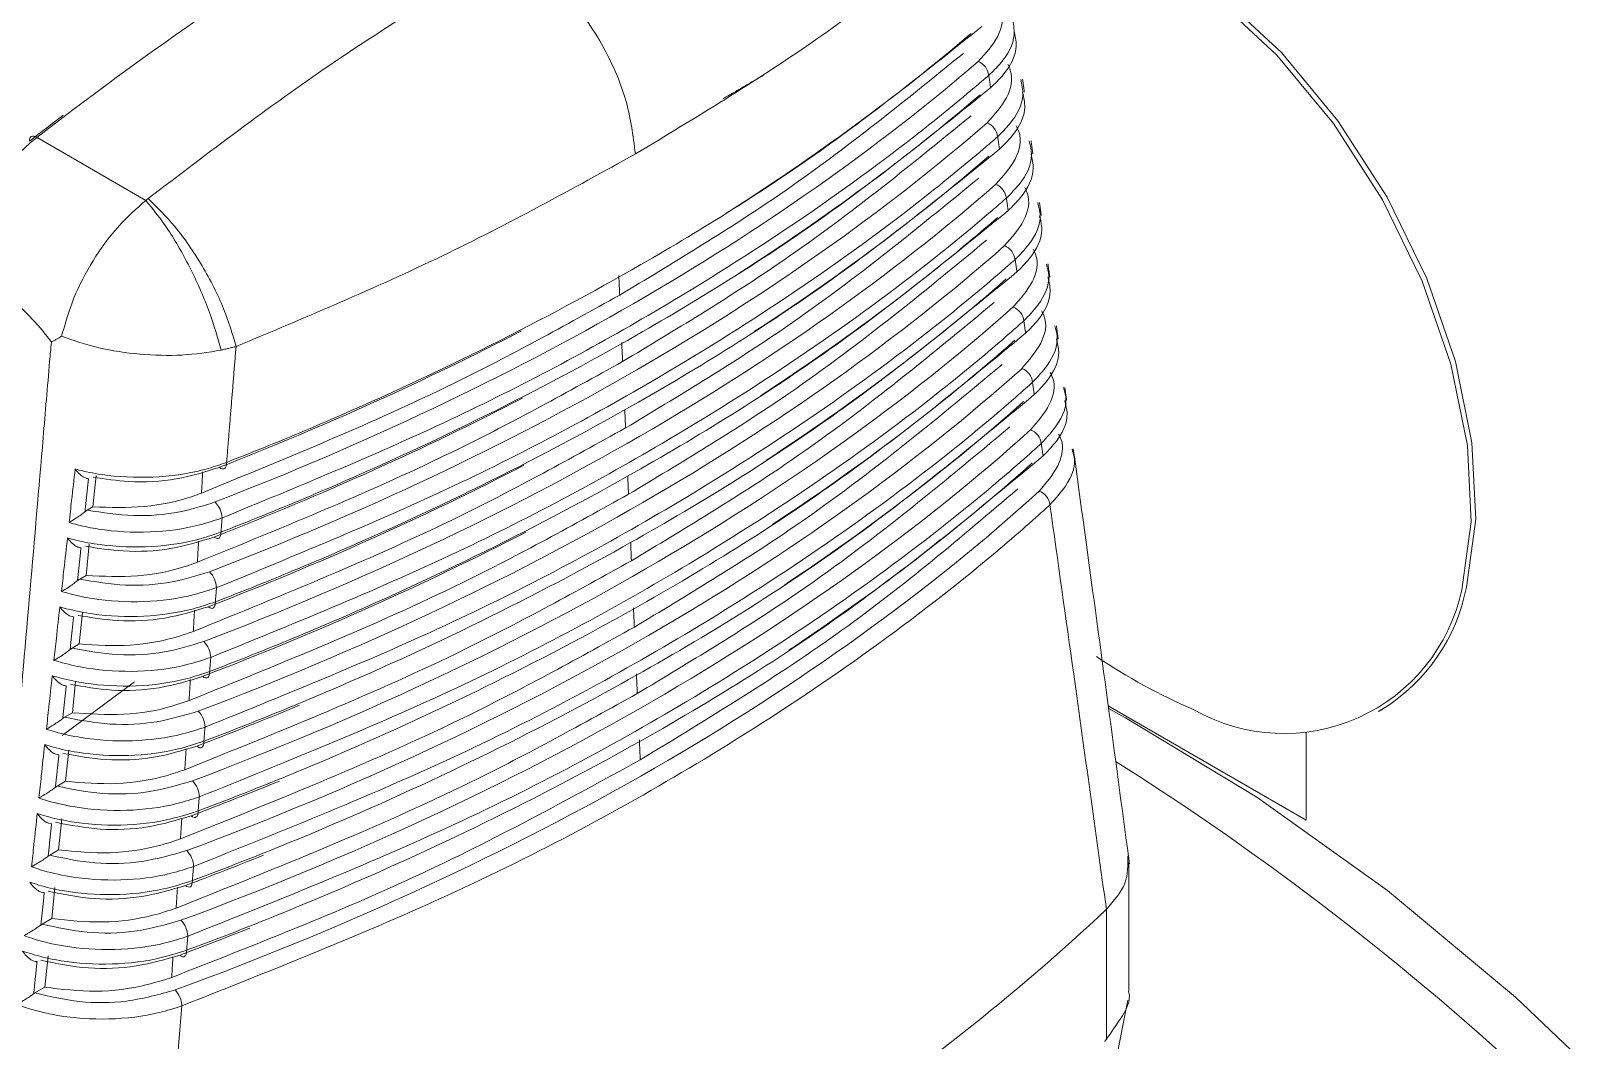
# Model space of a CAD drawing. Extents: x 12.1 to 108.7, y 1 to 80.4.
# Drawn here: x 21.442 to 22.649, y 65.118 to 65.908 of the extents above; entities that cross this region are included whole.
import ezdxf

# ---------------------------------------------------------------- set-up
doc = ezdxf.new("R2010")
doc.units = 0
doc.header["$MEASUREMENT"] = 0
doc.linetypes.add('SLD-Solid', pattern=[0])
doc.layers.add('OBJECT', color=7, linetype='CONTINUOUS')

msp = doc.modelspace()

# ---------------------------------------------------------------- linework, layer by layer
at = {"layer": 'OBJECT', "linetype": 'SLD-Solid', "lineweight": 15}
for p, q in [((21.5322, 65.7751), (21.447, 65.8243)), ((21.4933, 65.5597), (21.4908, 65.5352)), ((21.4908, 65.5352), (21.4863, 65.5326)), ((21.4879, 65.506), (21.4855, 65.4815)), ((21.4855, 65.4815), (21.4804, 65.4786)), ((21.4825, 65.4522), (21.4801, 65.4278)), ((21.4801, 65.4278), (21.4745, 65.4245)), ((21.4666, 65.3562), (21.5232, 65.3981)), ((21.4771, 65.3985), (21.4747, 65.374)), ((21.4747, 65.374), (21.4686, 65.3705)), ((22.2856, 65.3793), (22.4405, 65.2898)), ((22.4405, 65.2898), (22.4405, 65.3586)), ((21.4718, 65.3448), (21.4693, 65.3203)), ((21.4693, 65.3203), (21.4627, 65.3165)), ((21.4664, 65.291), (21.4639, 65.2666)), ((21.4639, 65.2666), (21.4569, 65.2625)), ((21.461, 65.2373), (21.4585, 65.2128)), ((22.2842, 65.1185), (22.2842, 65.2202)), ((21.4585, 65.2128), (21.4511, 65.2085)), ((21.4556, 65.1836), (21.4532, 65.1591)), ((21.4532, 65.1591), (21.4454, 65.1546))]:
    msp.add_line(p, q, dxfattribs=at)
at = {"layer": 'OBJECT', "linetype": 'SLD-Solid', "lineweight": 15, "flags": 128}
for points in [[(22.5659, 65.4722), (22.5732, 65.5255), (22.5703, 65.5853), (22.5574, 65.6489), (22.5349, 65.714), (22.5038, 65.7777), (22.4654, 65.8374), (22.4212, 65.8908), (22.373, 65.9357), (22.3229, 65.9701), (22.2728, 65.9928), (22.2249, 66.0027), (22.2, 66.0025)], [(22.5624, 65.4702), (22.5697, 65.5235), (22.5668, 65.5832), (22.5538, 65.6469), (22.5314, 65.7119), (22.5003, 65.7756), (22.4618, 65.8354), (22.4176, 65.8888), (22.3695, 65.9336), (22.3194, 65.9681), (22.2693, 65.9907), (22.2213, 66.0006), (22.2001, 66.0007)], [(21.447, 65.8243), (21.4457, 65.825), (21.4445, 65.8254), (21.4434, 65.8254), (21.4425, 65.8252), (21.4418, 65.8247), (21.4414, 65.8239), (21.4411, 65.8228), (21.4412, 65.8216)], [(21.5899, 65.5661), (21.591, 65.5653), (21.5921, 65.5649), (21.5931, 65.5649), (21.5939, 65.5652), (21.5946, 65.566), (21.5951, 65.567), (21.5954, 65.5684), (21.5954, 65.57)], [(21.5855, 65.5115), (21.5866, 65.5108), (21.5877, 65.5103), (21.5887, 65.5103), (21.5895, 65.5107), (21.5902, 65.5114), (21.5907, 65.5124), (21.591, 65.5138), (21.591, 65.5154)], [(21.5811, 65.457), (21.5822, 65.4562), (21.5833, 65.4558), (21.5842, 65.4557), (21.5851, 65.4561), (21.5857, 65.4568), (21.5862, 65.4578), (21.5865, 65.4592), (21.5866, 65.4608)], [(21.5766, 65.4024), (21.5778, 65.4016), (21.5788, 65.4012), (21.5798, 65.4012), (21.5806, 65.4015), (21.5813, 65.4022), (21.5818, 65.4033), (21.582, 65.4046), (21.5821, 65.4062)], [(22.2863, 65.3771), (22.2992, 65.3701), (22.402, 65.308), (22.5041, 65.2348), (22.6045, 65.1512), (22.7024, 65.058), (22.7966, 64.9561), (22.8865, 64.8465), (22.9711, 64.7301), (23.0496, 64.608), (23.1213, 64.4815), (23.1856, 64.3516), (23.2068, 64.3041)], [(21.5722, 65.3478), (21.5733, 65.3471), (21.5743, 65.3466), (21.5753, 65.3466), (21.5761, 65.3469), (21.5768, 65.3477), (21.5773, 65.3487), (21.5776, 65.3501), (21.5776, 65.3517)], [(21.5677, 65.2933), (21.5688, 65.2925), (21.5699, 65.2921), (21.5708, 65.292), (21.5716, 65.2924), (21.5723, 65.2931), (21.5728, 65.2942), (21.5731, 65.2955), (21.5731, 65.2971)], [(21.5632, 65.2388), (21.5643, 65.238), (21.5654, 65.2376), (21.5663, 65.2375), (21.5671, 65.2378), (21.5678, 65.2386), (21.5683, 65.2396), (21.5685, 65.241), (21.5686, 65.2426)], [(21.5587, 65.1842), (21.5598, 65.1835), (21.5608, 65.183), (21.5618, 65.183), (21.5626, 65.1833), (21.5633, 65.184), (21.5637, 65.1851), (21.564, 65.1864), (21.5641, 65.188)]]:
    msp.add_lwpolyline(points, dxfattribs=at)
at = {"layer": 'OBJECT', "linetype": 'SLD-Solid', "lineweight": 15}
for centre, radius, start, end in [((22.1787, 65.8715), 0.0134, 6.4057, 67.5868), ((22.1856, 65.8234), 0.0134, 6.4385, 67.7632), ((22.1925, 65.7753), 0.0134, 6.4712, 67.9389), ((22.1994, 65.7273), 0.0133, 6.5037, 68.1139), ((22.2063, 65.6792), 0.0133, 6.5361, 68.288), ((22.2131, 65.6312), 0.0133, 6.5684, 68.4615), ((22.2199, 65.5832), 0.0133, 6.6005, 68.6341), ((22.2268, 65.5352), 0.0132, 6.6324, 68.8061), ((21.573, 65.5256), 0.0189, 2.6803, 44.9345), ((21.5685, 65.471), 0.019, 2.6509, 44.7094), ((22.424, 65.4995), 0.1445, 301.9865, 349.1144), ((22.4231, 65.5001), 0.1424, 240.3317, 347.8778), ((21.5639, 65.4164), 0.0191, 2.6218, 44.4844), ((22.5362, 65.8039), 0.4653, 236.0408, 246.7731), ((21.5594, 65.3618), 0.0192, 2.5928, 44.2594), ((21.0926, 63.4382), 2.2446, 23.6166, 57.7097), ((21.5548, 65.3073), 0.0193, 2.564, 44.0346), ((21.5502, 65.2527), 0.0194, 2.5353, 43.8098), ((21.1437, 66.4318), 1.664, 303.0242, 313.2653), ((21.5456, 65.1982), 0.0194, 2.5069, 43.585), ((21.5409, 65.1436), 0.0195, 2.4786, 43.3604)]:
    msp.add_arc(centre, radius, start, end, dxfattribs=at)
for centre, major_axis, ratio, start_param, end_param in [((21.6523, 64.2309), (1.2089, 1.8994), 0.546317, 0.627208, 0.990716), ((20.3607, 66.6001), (2.1942, 0.0164), 0.572227, 5.542447, 5.684292), ((20.3622, 66.606), (2.1948, -0.0167), 0.582304, 5.308542, 5.695912), ((20.3607, 66.5494), (2.1974, 0.0165), 0.572227, 5.547323, 5.687706), ((21.6452, 64.2354), (1.2039, 1.8907), 0.546175, 0.974099, 0.99081), ((20.3622, 66.5554), (2.1981, -0.0168), 0.582304, 5.30513, 5.699324), ((21.4583, 65.7392), (0.0641, 0.1015), 0.548826, 0.989027, 1.925648), ((20.3607, 66.4988), (2.2007, 0.0165), 0.572227, 5.554251, 5.691111), ((20.3622, 66.5047), (2.2013, -0.0168), 0.582304, 5.301726, 5.702727), ((20.3607, 66.4482), (2.2039, 0.0165), 0.572227, 5.555932, 5.694508), ((19.9285, 66.6223), (1.5341, -0.9737), 0.051031, 0.114776, 0.355889), ((20.3622, 66.4541), (2.2046, -0.0168), 0.582304, 5.298331, 5.706122), ((20.3607, 66.3976), (2.2072, 0.0165), 0.572227, 5.557569, 5.697897), ((20.3622, 66.4035), (2.2078, -0.0168), 0.582304, 5.294944, 5.709509), ((20.3607, 66.6001), (2.1942, 0.0164), 0.572227, 5.302708, 5.439511), ((20.3607, 66.3469), (2.2104, 0.0166), 0.572227, 5.559057, 5.701278), ((20.3622, 66.3529), (2.2111, -0.0169), 0.582304, 5.291565, 5.712888), ((20.3607, 66.5494), (2.1974, 0.0165), 0.572227, 5.299295, 5.43861), ((20.3607, 66.2963), (2.2137, 0.0166), 0.572227, 5.56393, 5.704651), ((20.3622, 66.3022), (2.2143, -0.0169), 0.582304, 5.288194, 5.716259), ((20.3607, 66.4988), (2.2007, 0.0165), 0.572227, 5.295889, 5.438034), ((20.3607, 66.2457), (2.2169, 0.0166), 0.572227, 5.564439, 5.708015), ((20.3622, 66.2516), (2.2176, -0.0169), 0.582304, 5.284831, 5.719622), ((20.3607, 66.4482), (2.2039, 0.0165), 0.572227, 5.292492, 5.437634), ((20.3607, 66.3976), (2.2072, 0.0165), 0.572227, 5.289103, 5.333236), ((20.3607, 66.3469), (2.2104, 0.0166), 0.572227, 5.285722, 5.323551), ((20.3607, 66.2963), (2.2137, 0.0166), 0.572227, 5.28235, 5.315572), ((20.3607, 66.2457), (2.2169, 0.0166), 0.572227, 5.278985, 5.308693)]:
    msp.add_ellipse(centre, major_axis=major_axis, ratio=ratio, start_param=start_param, end_param=end_param, dxfattribs=at)
for points, knots in [([(22.1751, 65.9911), (22.1357, 65.9597), (22.0564, 65.8966), (21.9627, 65.8399), (21.9154, 65.8114)], [0, 0, 0, 0, 0.496376, 1, 1, 1, 1]), ([(21.8198, 65.9714), (21.8315, 65.9632), (21.8557, 65.9462), (21.8873, 65.904), (21.9097, 65.8559), (21.9136, 65.8258), (21.9154, 65.8114)], [0, 0, 0, 0, 0.240773, 0.5, 0.759227, 1, 1, 1, 1]), ([(22.1838, 65.8839), (22.1897, 65.8903), (22.2015, 65.903), (22.2045, 65.9239), (22.1984, 65.9365), (22.1957, 65.9421)], [0, 0, 0, 0, 0.356145, 0.712376, 1, 1, 1, 1]), ([(22.2105, 65.9181), (22.2113, 65.9136), (22.2137, 65.9013), (22.2051, 65.8857), (22.1951, 65.876), (22.1921, 65.873)], [0, 0, 0, 0, 0.283127, 0.780256, 1, 1, 1, 1]), ([(21.5954, 65.57), (21.6009, 65.5721), (21.6285, 65.583), (21.7425, 65.6304), (21.8967, 65.7077), (22.0639, 65.8128), (22.1456, 65.8783), (22.1866, 65.9112)], [0, 0, 0, 0, 0.023792, 0.118973, 0.500646, 0.749188, 1, 1, 1, 1]), ([(22.1935, 65.8632), (22.1969, 65.8665), (22.2072, 65.8767), (22.2154, 65.8923), (22.2127, 65.9039), (22.2118, 65.9077)], [0, 0, 0, 0, 0.248573, 0.750915, 1, 1, 1, 1]), ([(21.9031, 65.7009), (21.9441, 65.7256), (22.0422, 65.7846), (22.1244, 65.8514), (22.1722, 65.8902)], [0, 0, 0, 0, 0.418548, 1, 1, 1, 1]), ([(22.1907, 65.8358), (22.1964, 65.8422), (22.2079, 65.8549), (22.2115, 65.8716), (22.2077, 65.8802), (22.207, 65.8817)], [0, 0, 0, 0, 0.449601, 0.89931, 1, 1, 1, 1]), ([(22.1921, 65.873), (22.1883, 65.8698), (22.1697, 65.8538), (22.0882, 65.7877), (21.9534, 65.6973), (21.7681, 65.5989), (21.6506, 65.5507), (21.5919, 65.5265)], [0, 0, 0, 0, 0.02343, 0.117165, 0.493038, 0.746519, 1, 1, 1, 1]), ([(22.2171, 65.8698), (22.218, 65.8658), (22.2205, 65.8539), (22.2123, 65.8382), (22.2022, 65.8282), (22.199, 65.8249)], [0, 0, 0, 0, 0.260632, 0.759996, 1, 1, 1, 1]), ([(21.591, 65.5154), (21.5965, 65.5175), (21.6242, 65.5284), (21.7384, 65.5755), (21.8954, 65.6536), (22.0667, 65.7609), (22.1512, 65.8291), (22.1935, 65.8632)], [0, 0, 0, 0, 0.023339, 0.116711, 0.491126, 0.745563, 1, 1, 1, 1]), ([(22.2004, 65.8151), (22.2037, 65.8185), (22.214, 65.8286), (22.2221, 65.8442), (22.2194, 65.8557), (22.2185, 65.8595)], [0, 0, 0, 0, 0.249743, 0.754445, 1, 1, 1, 1]), ([(21.9054, 65.6489), (21.9464, 65.6736), (22.046, 65.7335), (22.1292, 65.8014), (22.1782, 65.8414)], [0, 0, 0, 0, 0.411755, 1, 1, 1, 1]), ([(22.1976, 65.7877), (22.2032, 65.7941), (22.2146, 65.8069), (22.2183, 65.8235), (22.2143, 65.8319), (22.2136, 65.8334)], [0, 0, 0, 0, 0.452208, 0.904525, 1, 1, 1, 1]), ([(22.199, 65.8249), (22.1952, 65.8217), (22.1767, 65.8057), (22.0956, 65.7394), (21.9596, 65.6475), (21.7706, 65.5468), (21.6485, 65.4969), (21.5875, 65.4719)], [0, 0, 0, 0, 0.022991, 0.114968, 0.483793, 0.741897, 1, 1, 1, 1]), ([(22.2237, 65.8216), (22.2246, 65.8179), (22.2273, 65.8064), (22.2195, 65.7907), (22.2093, 65.7804), (22.2058, 65.7769)], [0, 0, 0, 0, 0.238245, 0.739979, 1, 1, 1, 1]), ([(21.5866, 65.4608), (21.5921, 65.4629), (21.6198, 65.4737), (21.7344, 65.5206), (21.8935, 65.5993), (22.069, 65.7087), (22.1564, 65.7795), (22.2004, 65.8151)], [0, 0, 0, 0, 0.022904, 0.114532, 0.481954, 0.739618, 1, 1, 1, 1]), ([(21.6028, 65.6607), (21.6575, 65.6836), (21.7677, 65.7299), (21.866, 65.7841), (21.9154, 65.8114)], [0, 0, 0, 0, 0.496376, 1, 1, 1, 1]), ([(22.2072, 65.7671), (22.2106, 65.7705), (22.2207, 65.7806), (22.2287, 65.7961), (22.226, 65.8076), (22.2251, 65.8113)], [0, 0, 0, 0, 0.25098, 0.758176, 1, 1, 1, 1]), ([(21.9077, 65.5969), (21.9487, 65.6216), (22.0498, 65.6824), (22.1341, 65.7515), (22.1842, 65.7926)], [0, 0, 0, 0, 0.4052593, 1, 1, 1, 1]), ([(22.2044, 65.7397), (22.21, 65.7461), (22.2213, 65.7588), (22.225, 65.7754), (22.2209, 65.7837), (22.2202, 65.7851)], [0, 0, 0, 0, 0.454763, 0.909634, 1, 1, 1, 1]), ([(21.5322, 65.7751), (21.538, 65.7679), (21.5499, 65.7531), (21.5678, 65.7214), (21.5828, 65.6875), (21.5884, 65.6675), (21.5911, 65.6578)], [0, 0, 0, 0, 0.2415614, 0.5, 0.7584386, 1, 1, 1, 1]), ([(21.5339, 65.7765), (21.541, 65.7697), (21.5555, 65.7555), (21.5768, 65.7243), (21.5942, 65.6905), (21.6, 65.6704), (21.6028, 65.6607)], [0, 0, 0, 0, 0.2411698, 0.5, 0.7588302, 1, 1, 1, 1]), ([(22.2058, 65.7769), (22.2021, 65.7736), (22.1836, 65.7576), (22.103, 65.6911), (21.9657, 65.5978), (21.7732, 65.4947), (21.6464, 65.4431), (21.583, 65.4173)], [0, 0, 0, 0, 0.022568, 0.112852, 0.474885, 0.737443, 1, 1, 1, 1]), ([(22.2304, 65.7733), (22.2313, 65.77), (22.2341, 65.7589), (22.2266, 65.7432), (22.2164, 65.7326), (22.2127, 65.7288)], [0, 0, 0, 0, 0.215932, 0.720177, 1, 1, 1, 1]), ([(21.5821, 65.4062), (21.5876, 65.4084), (21.6154, 65.4191), (21.7302, 65.4658), (21.8919, 65.5451), (22.0716, 65.6566), (22.1618, 65.7301), (22.2072, 65.7671)], [0, 0, 0, 0, 0.0224838, 0.1124325, 0.4731171, 0.7350786, 1, 1, 1, 1]), ([(22.2141, 65.7191), (22.2174, 65.7224), (22.2275, 65.7326), (22.2354, 65.7481), (22.2326, 65.7594), (22.2318, 65.763)], [0, 0, 0, 0, 0.252286, 0.762115, 1, 1, 1, 1]), ([(21.91, 65.545), (21.951, 65.5696), (22.0537, 65.6314), (22.139, 65.7016), (22.1902, 65.7439)], [0, 0, 0, 0, 0.399041, 1, 1, 1, 1]), ([(22.2112, 65.6916), (22.2168, 65.698), (22.2279, 65.7108), (22.2317, 65.7273), (22.2275, 65.7355), (22.2269, 65.7368)], [0, 0, 0, 0, 0.457269, 0.914647, 1, 1, 1, 1]), ([(22.2127, 65.7288), (22.209, 65.7256), (22.1906, 65.7095), (22.1103, 65.6429), (21.9719, 65.548), (21.7757, 65.4425), (21.6442, 65.3893), (21.5785, 65.3627)], [0, 0, 0, 0, 0.02216, 0.110812, 0.466297, 0.733148, 1, 1, 1, 1]), ([(22.2371, 65.7251), (22.2379, 65.7221), (22.2409, 65.7114), (22.2338, 65.6957), (22.2234, 65.6848), (22.2195, 65.6808)], [0, 0, 0, 0, 0.193664, 0.700565, 1, 1, 1, 1]), ([(21.5776, 65.3517), (21.5832, 65.3538), (21.611, 65.3644), (21.7261, 65.4109), (21.8903, 65.4909), (22.0742, 65.6045), (22.1672, 65.6807), (22.2141, 65.7191)], [0, 0, 0, 0, 0.022079, 0.110408, 0.464595, 0.730691, 1, 1, 1, 1]), ([(22.2209, 65.6711), (22.2242, 65.6744), (22.2342, 65.6846), (22.242, 65.7), (22.2392, 65.7113), (22.2384, 65.7148)], [0, 0, 0, 0, 0.253663, 0.76627, 1, 1, 1, 1]), ([(21.9031, 65.7009), (21.8603, 65.6772), (21.7582, 65.6206), (21.6428, 65.5734), (21.5757, 65.5459)], [0, 0, 0, 0, 0.418548, 1, 1, 1, 1]), ([(21.9123, 65.493), (21.9533, 65.5176), (22.0575, 65.5803), (22.1439, 65.6518), (22.1963, 65.6952)], [0, 0, 0, 0, 0.3930819, 1, 1, 1, 1]), ([(22.218, 65.6436), (22.2235, 65.65), (22.2346, 65.6628), (22.2383, 65.6792), (22.2341, 65.6873), (22.2335, 65.6885)], [0, 0, 0, 0, 0.45973, 0.91957, 1, 1, 1, 1]), ([(22.2195, 65.6808), (22.2158, 65.6775), (22.1976, 65.6614), (22.1177, 65.5946), (21.9781, 65.4983), (21.7782, 65.3904), (21.6421, 65.3355), (21.574, 65.3081)], [0, 0, 0, 0, 0.021766, 0.108843, 0.45801, 0.729005, 1, 1, 1, 1]), ([(22.2438, 65.6768), (22.2445, 65.6742), (22.2476, 65.6638), (22.2408, 65.6482), (22.2304, 65.637), (22.2263, 65.6327)], [0, 0, 0, 0, 0.171409, 0.681117, 1, 1, 1, 1]), ([(21.4582, 65.664), (21.4577, 65.659), (21.4556, 65.6341), (21.4467, 65.5297), (21.4295, 65.3289), (21.4125, 65.1488), (21.4029, 65.0478)], [0, 0, 0, 0, 0.024148, 0.120739, 0.507103, 1, 1, 1, 1]), ([(21.5731, 65.2971), (21.5787, 65.2992), (21.6066, 65.3098), (21.722, 65.3561), (21.8887, 65.4367), (22.0767, 65.5524), (22.1726, 65.6313), (22.2209, 65.6711)], [0, 0, 0, 0, 0.021688, 0.108454, 0.456371, 0.726448, 1, 1, 1, 1]), ([(22.2277, 65.623), (22.231, 65.6264), (22.241, 65.6367), (22.2487, 65.652), (22.2458, 65.6631), (22.245, 65.6666)], [0, 0, 0, 0, 0.255114, 0.770648, 1, 1, 1, 1]), ([(21.9054, 65.6489), (21.8627, 65.6253), (21.759, 65.5678), (21.6416, 65.5199), (21.5725, 65.4918)], [0, 0, 0, 0, 0.411755, 1, 1, 1, 1]), ([(21.9146, 65.441), (21.9556, 65.4657), (22.0614, 65.5293), (22.1489, 65.602), (22.2025, 65.6465)], [0, 0, 0, 0, 0.387367, 1, 1, 1, 1]), ([(22.2248, 65.5955), (22.2303, 65.6019), (22.2412, 65.6148), (22.245, 65.6311), (22.2407, 65.6392), (22.2401, 65.6403)], [0, 0, 0, 0, 0.462151, 0.924411, 1, 1, 1, 1]), ([(22.2263, 65.6327), (22.2227, 65.6295), (22.2045, 65.6133), (22.125, 65.5464), (21.9843, 65.4486), (21.7808, 65.3382), (21.6399, 65.2818), (21.5695, 65.2536)], [0, 0, 0, 0, 0.021386, 0.106942, 0.450009, 0.725005, 1, 1, 1, 1]), ([(22.2505, 65.6285), (22.2512, 65.6263), (22.2544, 65.6163), (22.2478, 65.6007), (22.2373, 65.5893), (22.2331, 65.5847)], [0, 0, 0, 0, 0.149135, 0.661809, 1, 1, 1, 1]), ([(21.5686, 65.2426), (21.5742, 65.2447), (21.6021, 65.2552), (21.7178, 65.3012), (21.887, 65.3826), (22.0793, 65.5003), (22.178, 65.582), (22.2277, 65.623)], [0, 0, 0, 0, 0.021311, 0.106567, 0.448429, 0.72234, 1, 1, 1, 1]), ([(22.2345, 65.575), (22.2378, 65.5784), (22.2477, 65.5887), (22.2553, 65.6039), (22.2524, 65.615), (22.2515, 65.6183)], [0, 0, 0, 0, 0.256641, 0.775256, 1, 1, 1, 1]), ([(21.9077, 65.5969), (21.865, 65.5733), (21.7597, 65.5149), (21.6403, 65.4665), (21.5693, 65.4376)], [0, 0, 0, 0, 0.405259, 1, 1, 1, 1]), ([(21.9169, 65.389), (21.9579, 65.4137), (22.0654, 65.4783), (22.1539, 65.5522), (22.2086, 65.5978)], [0, 0, 0, 0, 0.38188, 1, 1, 1, 1]), ([(22.2315, 65.5475), (22.237, 65.5539), (22.2478, 65.5668), (22.2516, 65.5831), (22.2472, 65.591), (22.2466, 65.5921)], [0, 0, 0, 0, 0.464533, 0.929177, 1, 1, 1, 1]), ([(22.2331, 65.5847), (22.2295, 65.5815), (22.2114, 65.5653), (22.1323, 65.4982), (21.9904, 65.3988), (21.7833, 65.2861), (21.6377, 65.228), (21.565, 65.199)], [0, 0, 0, 0, 0.021019, 0.105106, 0.44228, 0.72114, 1, 1, 1, 1]), ([(22.2572, 65.5803), (22.2578, 65.5784), (22.261, 65.5688), (22.2548, 65.5532), (22.2442, 65.5415), (22.2399, 65.5367)], [0, 0, 0, 0, 0.126813, 0.642616, 1, 1, 1, 1]), ([(22.3022, 65.2556), (22.2933, 65.3217), (22.2789, 65.4299), (22.264, 65.5383), (22.2582, 65.5805)], [0, 0, 0, 0, 0.611003, 1, 1, 1, 1]), ([(21.4768, 65.5647), (21.479, 65.5642), (21.4872, 65.5621), (21.5089, 65.5584), (21.5429, 65.5575), (21.5747, 65.5627), (21.5908, 65.5683), (21.5954, 65.57)], [0, 0, 0, 0, 0.057678, 0.219414, 0.543377, 0.867765, 1, 1, 1, 1]), ([(21.5641, 65.188), (21.5697, 65.1901), (21.5977, 65.2006), (21.7136, 65.2464), (21.8859, 65.3286), (22.0822, 65.4485), (22.1837, 65.5329), (22.2345, 65.575)], [0, 0, 0, 0, 0.020947, 0.104745, 0.44076, 0.72038, 1, 1, 1, 1]), ([(21.4721, 65.5229), (21.4728, 65.5286), (21.4743, 65.5426), (21.4759, 65.5565), (21.4768, 65.5647)], [0, 0, 0, 0, 0.412316, 1, 1, 1, 1]), ([(21.4768, 65.5647), (21.4768, 65.5647), (21.4771, 65.5643), (21.4786, 65.5624), (21.4812, 65.5599), (21.4847, 65.5576), (21.4865, 65.5574), (21.4873, 65.5572)], [0, 0, 0, 0, 0.008659, 0.099997, 0.471213, 0.763081, 1, 1, 1, 1]), ([(21.5899, 65.5661), (21.5789, 65.5627), (21.5569, 65.5558), (21.5215, 65.5538), (21.5002, 65.557), (21.491, 65.5584)], [0, 0, 0, 0, 0.3611887, 0.7224557, 1, 1, 1, 1]), ([(21.4908, 65.5352), (21.5043, 65.5347), (21.5313, 65.5338), (21.5598, 65.54), (21.5734, 65.545), (21.5757, 65.5459)], [0, 0, 0, 0, 0.453826, 0.907587, 1, 1, 1, 1]), ([(21.91, 65.545), (21.8673, 65.5213), (21.7604, 65.4621), (21.639, 65.413), (21.566, 65.3835)], [0, 0, 0, 0, 0.399041, 1, 1, 1, 1]), ([(21.9192, 65.3371), (21.9735, 65.3701), (22.0819, 65.4361), (22.1705, 65.5115), (22.2148, 65.5492)], [0, 0, 0, 0, 0.500491, 1, 1, 1, 1]), ([(21.4845, 65.5313), (21.4836, 65.5306), (21.4815, 65.5289), (21.4775, 65.5261), (21.4743, 65.5242), (21.4725, 65.5231), (21.4722, 65.5229), (21.4721, 65.5229)], [0, 0, 0, 0, 0.229448, 0.521602, 0.905447, 0.991713, 1, 1, 1, 1]), ([(21.4845, 65.5313), (21.4847, 65.5315), (21.4853, 65.532), (21.4859, 65.5324), (21.4863, 65.5326)], [0, 0, 0, 0, 0.349939, 1, 1, 1, 1]), ([(21.4863, 65.5326), (21.4983, 65.5307), (21.5221, 65.5269), (21.5577, 65.5299), (21.5774, 65.5361), (21.5864, 65.539)], [0, 0, 0, 0, 0.352894, 0.705727, 1, 1, 1, 1]), ([(22.2399, 65.5367), (22.2363, 65.5335), (22.2183, 65.5172), (22.1396, 65.45), (21.9966, 65.3491), (21.7858, 65.2339), (21.6356, 65.1743), (21.5604, 65.1445)], [0, 0, 0, 0, 0.020664, 0.103331, 0.434809, 0.717404, 1, 1, 1, 1]), ([(22.2841, 65.2201), (22.2756, 65.2814), (22.261, 65.3869), (22.2461, 65.4925), (22.2399, 65.5367)], [0, 0, 0, 0, 0.581449, 1, 1, 1, 1]), ([(21.5919, 65.5265), (21.5862, 65.5246), (21.5688, 65.5188), (21.5354, 65.5142), (21.5023, 65.5161), (21.4817, 65.5202), (21.4743, 65.5223), (21.4721, 65.5229)], [0, 0, 0, 0, 0.16013, 0.483001, 0.805363, 0.942123, 1, 1, 1, 1]), ([(21.4662, 65.469), (21.4668, 65.4747), (21.4683, 65.4886), (21.4699, 65.5026), (21.4708, 65.5108)], [0, 0, 0, 0, 0.412356, 1, 1, 1, 1]), ([(21.4708, 65.5108), (21.473, 65.5102), (21.4812, 65.508), (21.5028, 65.5041), (21.5368, 65.5029), (21.5693, 65.5079), (21.5859, 65.5136), (21.591, 65.5154)], [0, 0, 0, 0, 0.057936, 0.217495, 0.537029, 0.856977, 1, 1, 1, 1]), ([(21.4708, 65.5108), (21.4708, 65.5107), (21.4712, 65.5102), (21.4727, 65.5083), (21.4755, 65.5057), (21.4788, 65.5035), (21.4806, 65.5033), (21.4814, 65.5032)], [0, 0, 0, 0, 0.008547, 0.122921, 0.485786, 0.769314, 1, 1, 1, 1]), ([(21.5855, 65.5115), (21.5745, 65.5081), (21.5525, 65.5012), (21.5164, 65.4993), (21.4947, 65.5028), (21.485, 65.5043)], [0, 0, 0, 0, 0.355595, 0.711266, 1, 1, 1, 1]), ([(21.4804, 65.4786), (21.4923, 65.4765), (21.516, 65.4725), (21.5522, 65.4751), (21.5725, 65.4814), (21.582, 65.4844)], [0, 0, 0, 0, 0.347531, 0.695003, 1, 1, 1, 1]), ([(21.4855, 65.4815), (21.4989, 65.4808), (21.5259, 65.4795), (21.5553, 65.4856), (21.5696, 65.4907), (21.5725, 65.4918)], [0, 0, 0, 0, 0.442846, 0.885629, 1, 1, 1, 1]), ([(21.9123, 65.493), (21.8696, 65.4693), (21.761, 65.4092), (21.6376, 65.3595), (21.5627, 65.3294)], [0, 0, 0, 0, 0.393082, 1, 1, 1, 1]), ([(21.4787, 65.4774), (21.4778, 65.4767), (21.4758, 65.4751), (21.4718, 65.4723), (21.4685, 65.4703), (21.4666, 65.4692), (21.4662, 65.469), (21.4662, 65.469)], [0, 0, 0, 0, 0.223273, 0.506281, 0.880299, 0.991802, 1, 1, 1, 1]), ([(21.5875, 65.4719), (21.5817, 65.47), (21.5643, 65.4642), (21.5309, 65.4597), (21.4972, 65.4617), (21.4762, 65.466), (21.4684, 65.4683), (21.4662, 65.469)], [0, 0, 0, 0, 0.158035, 0.476676, 0.794816, 0.941861, 1, 1, 1, 1]), ([(21.4787, 65.4774), (21.4789, 65.4775), (21.4794, 65.478), (21.48, 65.4783), (21.4804, 65.4786)], [0, 0, 0, 0, 0.324163, 1, 1, 1, 1]), ([(21.4648, 65.4568), (21.4671, 65.4562), (21.4753, 65.4539), (21.4968, 65.4498), (21.5307, 65.4484), (21.5638, 65.4531), (21.581, 65.4589), (21.5866, 65.4608)], [0, 0, 0, 0, 0.058198, 0.215687, 0.531014, 0.846742, 1, 1, 1, 1]), ([(21.4602, 65.415), (21.4609, 65.4208), (21.4624, 65.4347), (21.4639, 65.4487), (21.4648, 65.4568)], [0, 0, 0, 0, 0.412394, 1, 1, 1, 1]), ([(21.4648, 65.4568), (21.4649, 65.4568), (21.4653, 65.4562), (21.4669, 65.4542), (21.4697, 65.4515), (21.4731, 65.4494), (21.4748, 65.4492), (21.4756, 65.4491)], [0, 0, 0, 0, 0.00844, 0.145047, 0.499694, 0.77523, 1, 1, 1, 1]), ([(21.5811, 65.457), (21.5701, 65.4536), (21.548, 65.4467), (21.5114, 65.4449), (21.4893, 65.4485), (21.4791, 65.4502)], [0, 0, 0, 0, 0.350315, 0.700707, 1, 1, 1, 1]), ([(21.4801, 65.4278), (21.4935, 65.4269), (21.5204, 65.4253), (21.5508, 65.4311), (21.5658, 65.4364), (21.5693, 65.4376)], [0, 0, 0, 0, 0.432601, 0.86514, 1, 1, 1, 1]), ([(21.9146, 65.441), (21.8719, 65.4174), (21.7617, 65.3563), (21.6362, 65.306), (21.5593, 65.2752)], [0, 0, 0, 0, 0.387367, 1, 1, 1, 1]), ([(21.4729, 65.4234), (21.472, 65.4227), (21.47, 65.4212), (21.4661, 65.4185), (21.4628, 65.4165), (21.4608, 65.4154), (21.4603, 65.4151), (21.4602, 65.415)], [0, 0, 0, 0, 0.217446, 0.491759, 0.85615, 0.991886, 1, 1, 1, 1]), ([(21.4729, 65.4234), (21.473, 65.4235), (21.4736, 65.424), (21.4741, 65.4243), (21.4745, 65.4245)], [0, 0, 0, 0, 0.2936648, 1, 1, 1, 1]), ([(21.4745, 65.4245), (21.4863, 65.4224), (21.5099, 65.4181), (21.5468, 65.4203), (21.5676, 65.4267), (21.5775, 65.4298)], [0, 0, 0, 0, 0.3424657, 0.6848756, 1, 1, 1, 1]), ([(21.583, 65.4173), (21.5772, 65.4154), (21.5598, 65.4096), (21.5263, 65.4052), (21.4922, 65.4073), (21.4707, 65.4119), (21.4625, 65.4144), (21.4602, 65.415)], [0, 0, 0, 0, 0.1560419, 0.4706578, 0.7847809, 0.941595, 1, 1, 1, 1]), ([(21.4543, 65.3611), (21.455, 65.3669), (21.4565, 65.3808), (21.458, 65.3947), (21.4589, 65.4029)], [0, 0, 0, 0, 0.41243, 1, 1, 1, 1]), ([(21.4589, 65.4029), (21.4612, 65.4023), (21.4693, 65.3999), (21.4908, 65.3956), (21.5247, 65.3938), (21.5584, 65.3983), (21.576, 65.4042), (21.5821, 65.4062)], [0, 0, 0, 0, 0.0584631, 0.2139825, 0.5253069, 0.8370208, 1, 1, 1, 1]), ([(21.4589, 65.4029), (21.4589, 65.4029), (21.4595, 65.4022), (21.4611, 65.4001), (21.464, 65.3974), (21.4673, 65.3954), (21.4691, 65.3952), (21.4699, 65.3951)], [0, 0, 0, 0, 0.008339, 0.166404, 0.51297, 0.780848, 1, 1, 1, 1]), ([(21.5766, 65.4024), (21.5656, 65.399), (21.5435, 65.3922), (21.5064, 65.3904), (21.4838, 65.3943), (21.4732, 65.3962)], [0, 0, 0, 0, 0.345325, 0.690725, 1, 1, 1, 1]), ([(21.9169, 65.389), (21.8742, 65.3654), (21.7623, 65.3034), (21.6347, 65.2525), (21.5559, 65.221)], [0, 0, 0, 0, 0.38188, 1, 1, 1, 1]), ([(21.4686, 65.3705), (21.4803, 65.3682), (21.5038, 65.3637), (21.5413, 65.3656), (21.5626, 65.3721), (21.5731, 65.3752)], [0, 0, 0, 0, 0.3376749, 0.6752967, 1, 1, 1, 1]), ([(21.4747, 65.374), (21.4881, 65.3731), (21.5149, 65.3711), (21.5462, 65.3766), (21.5618, 65.3821), (21.566, 65.3835)], [0, 0, 0, 0, 0.423011, 0.845963, 1, 1, 1, 1]), ([(21.4671, 65.3695), (21.4663, 65.3688), (21.4643, 65.3674), (21.4605, 65.3648), (21.457, 65.3627), (21.455, 65.3615), (21.4544, 65.3612), (21.4543, 65.3611)], [0, 0, 0, 0, 0.211945, 0.477991, 0.832968, 0.991967, 1, 1, 1, 1]), ([(21.5785, 65.3627), (21.5727, 65.3608), (21.5553, 65.3551), (21.5218, 65.3508), (21.4872, 65.3529), (21.4652, 65.3577), (21.4566, 65.3604), (21.4543, 65.3611)], [0, 0, 0, 0, 0.154143, 0.464926, 0.775223, 0.941326, 1, 1, 1, 1]), ([(21.4671, 65.3695), (21.4673, 65.3696), (21.4677, 65.37), (21.4682, 65.3703), (21.4686, 65.3705)], [0, 0, 0, 0, 0.25744, 1, 1, 1, 1]), ([(21.453, 65.349), (21.4553, 65.3484), (21.4634, 65.3459), (21.4848, 65.3414), (21.5186, 65.3393), (21.553, 65.3436), (21.5711, 65.3495), (21.5776, 65.3517)], [0, 0, 0, 0, 0.058731, 0.212374, 0.519887, 0.827777, 1, 1, 1, 1]), ([(21.4485, 65.3073), (21.4491, 65.313), (21.4506, 65.3269), (21.4521, 65.3409), (21.453, 65.349)], [0, 0, 0, 0, 0.412464, 1, 1, 1, 1]), ([(21.453, 65.349), (21.4531, 65.349), (21.4536, 65.3482), (21.4554, 65.346), (21.4583, 65.3433), (21.4616, 65.3413), (21.4633, 65.3412), (21.4641, 65.3411)], [0, 0, 0, 0, 0.0082423, 0.1870163, 0.5256465, 0.7861866, 1, 1, 1, 1]), ([(21.5722, 65.3478), (21.5611, 65.3445), (21.539, 65.3378), (21.5013, 65.3359), (21.4784, 65.3402), (21.4673, 65.3422)], [0, 0, 0, 0, 0.340601, 0.681276, 1, 1, 1, 1]), ([(21.4693, 65.3203), (21.4827, 65.3192), (21.5094, 65.3169), (21.5416, 65.3222), (21.5579, 65.3277), (21.5627, 65.3294)], [0, 0, 0, 0, 0.414011, 0.827964, 1, 1, 1, 1]), ([(21.9192, 65.3371), (21.862, 65.3058), (21.7477, 65.2432), (21.6174, 65.1922), (21.5524, 65.1668)], [0, 0, 0, 0, 0.500491, 1, 1, 1, 1]), ([(21.4614, 65.3156), (21.4606, 65.315), (21.4586, 65.3135), (21.4548, 65.311), (21.4513, 65.3089), (21.4492, 65.3077), (21.4485, 65.3073), (21.4485, 65.3073)], [0, 0, 0, 0, 0.206748, 0.464933, 0.810722, 0.992044, 1, 1, 1, 1]), ([(21.4614, 65.3156), (21.4615, 65.3157), (21.462, 65.316), (21.4624, 65.3163), (21.4627, 65.3165)], [0, 0, 0, 0, 0.214161, 1, 1, 1, 1]), ([(21.4627, 65.3165), (21.4744, 65.3141), (21.4978, 65.3094), (21.5358, 65.3109), (21.5577, 65.3174), (21.5686, 65.3207)], [0, 0, 0, 0, 0.333137, 0.666224, 1, 1, 1, 1]), ([(21.574, 65.3081), (21.5682, 65.3062), (21.5508, 65.3006), (21.5172, 65.2963), (21.4821, 65.2986), (21.4597, 65.3036), (21.4507, 65.3065), (21.4485, 65.3073)], [0, 0, 0, 0, 0.152333, 0.459461, 0.766109, 0.941054, 1, 1, 1, 1]), ([(21.4427, 65.2534), (21.4433, 65.2591), (21.4448, 65.2731), (21.4463, 65.287), (21.4472, 65.2952)], [0, 0, 0, 0, 0.412497, 1, 1, 1, 1]), ([(21.4472, 65.2952), (21.4494, 65.2944), (21.4576, 65.2919), (21.4788, 65.2872), (21.5126, 65.2848), (21.5475, 65.2889), (21.5662, 65.2949), (21.5731, 65.2971)], [0, 0, 0, 0, 0.0590025, 0.2108559, 0.5147339, 0.8189796, 1, 1, 1, 1]), ([(21.4472, 65.2952), (21.4472, 65.2951), (21.4478, 65.2942), (21.4496, 65.292), (21.4526, 65.2892), (21.4559, 65.2873), (21.4576, 65.2872), (21.4584, 65.2871)], [0, 0, 0, 0, 0.00815, 0.206907, 0.537753, 0.791262, 1, 1, 1, 1]), ([(21.5677, 65.2933), (21.5566, 65.29), (21.5345, 65.2833), (21.4963, 65.2815), (21.473, 65.286), (21.4615, 65.2882)], [0, 0, 0, 0, 0.336123, 0.672318, 1, 1, 1, 1]), ([(21.4569, 65.2625), (21.4685, 65.26), (21.4917, 65.255), (21.5303, 65.2562), (21.5527, 65.2628), (21.5641, 65.2661)], [0, 0, 0, 0, 0.328834, 0.657619, 1, 1, 1, 1]), ([(21.4639, 65.2666), (21.4773, 65.2653), (21.5039, 65.2628), (21.5369, 65.2677), (21.5539, 65.2734), (21.5593, 65.2752)], [0, 0, 0, 0, 0.405542, 0.811028, 1, 1, 1, 1]), ([(21.4557, 65.2617), (21.4549, 65.2611), (21.453, 65.2597), (21.4492, 65.2572), (21.4457, 65.2551), (21.4435, 65.2538), (21.4427, 65.2534), (21.4427, 65.2534)], [0, 0, 0, 0, 0.201835, 0.452547, 0.789382, 0.992117, 1, 1, 1, 1]), ([(21.5695, 65.2536), (21.5637, 65.2517), (21.5462, 65.246), (21.5126, 65.2418), (21.4771, 65.2442), (21.4543, 65.2495), (21.4449, 65.2526), (21.4427, 65.2534)], [0, 0, 0, 0, 0.150605, 0.454244, 0.75741, 0.940779, 1, 1, 1, 1]), ([(21.4557, 65.2617), (21.4558, 65.2618), (21.4562, 65.2621), (21.4566, 65.2623), (21.4569, 65.2625)], [0, 0, 0, 0, 0.162033, 1, 1, 1, 1]), ([(22.3008, 65.262), (22.301, 65.2547), (22.3014, 65.2398), (22.29, 65.2268), (22.2842, 65.2202)], [0, 0, 0, 0, 0.49145, 1, 1, 1, 1]), ([(21.4413, 65.2413), (21.4436, 65.2406), (21.4517, 65.2379), (21.4729, 65.233), (21.5066, 65.2304), (21.5421, 65.2341), (21.5612, 65.2402), (21.5686, 65.2426)], [0, 0, 0, 0, 0.059276, 0.209421, 0.509831, 0.810598, 1, 1, 1, 1]), ([(21.4413, 65.2413), (21.4414, 65.2413), (21.4422, 65.24), (21.4443, 65.2375), (21.4474, 65.2349), (21.4504, 65.2333), (21.4519, 65.2332), (21.4527, 65.2332)], [0, 0, 0, 0, 0.00806, 0.282725, 0.593802, 0.796123, 1, 1, 1, 1]), ([(21.5632, 65.2388), (21.5521, 65.2354), (21.5299, 65.2288), (21.4912, 65.2271), (21.4675, 65.2318), (21.4556, 65.2342)], [0, 0, 0, 0, 0.331872, 0.663815, 1, 1, 1, 1]), ([(21.4585, 65.2128), (21.4718, 65.2114), (21.4984, 65.2086), (21.5323, 65.2132), (21.5499, 65.219), (21.5559, 65.221)], [0, 0, 0, 0, 0.397554, 0.795054, 1, 1, 1, 1]), ([(21.45, 65.2078), (21.4492, 65.2072), (21.4473, 65.2059), (21.4436, 65.2035), (21.44, 65.2013), (21.4377, 65.2), (21.4369, 65.1996), (21.4368, 65.1995)], [0, 0, 0, 0, 0.197188, 0.440796, 0.768919, 0.992188, 1, 1, 1, 1]), ([(21.45, 65.2078), (21.4501, 65.2079), (21.4504, 65.2081), (21.4508, 65.2083), (21.4511, 65.2085)], [0, 0, 0, 0, 0.0985768, 1, 1, 1, 1]), ([(21.4511, 65.2085), (21.4627, 65.2059), (21.4857, 65.2008), (21.5248, 65.2015), (21.5477, 65.2081), (21.5596, 65.2116)], [0, 0, 0, 0, 0.324747, 0.649448, 1, 1, 1, 1]), ([(21.565, 65.199), (21.5592, 65.1971), (21.5416, 65.1915), (21.508, 65.1874), (21.4721, 65.1898), (21.4488, 65.1953), (21.4391, 65.1987), (21.4368, 65.1995)], [0, 0, 0, 0, 0.1489543, 0.4492607, 0.7491001, 0.9405021, 1, 1, 1, 1]), ([(21.4355, 65.1874), (21.4379, 65.1867), (21.4459, 65.184), (21.467, 65.1789), (21.5006, 65.176), (21.5367, 65.1795), (21.5562, 65.1856), (21.5641, 65.188)], [0, 0, 0, 0, 0.059553, 0.208066, 0.505163, 0.802607, 1, 1, 1, 1]), ([(21.4355, 65.1874), (21.4356, 65.1874), (21.4365, 65.1861), (21.4386, 65.1835), (21.4418, 65.1808), (21.4447, 65.1793), (21.4463, 65.1793), (21.447, 65.1792)], [0, 0, 0, 0, 0.007977, 0.2991, 0.602917, 0.800702, 1, 1, 1, 1]), ([(21.5587, 65.1842), (21.5476, 65.1809), (21.5254, 65.1744), (21.4862, 65.1727), (21.4622, 65.1777), (21.4499, 65.1802)], [0, 0, 0, 0, 0.3278319, 0.6557344, 1, 1, 1, 1]), ([(21.4454, 65.1546), (21.4568, 65.1519), (21.4797, 65.1465), (21.5193, 65.1469), (21.5427, 65.1535), (21.5551, 65.157)], [0, 0, 0, 0, 0.320862, 0.641681, 1, 1, 1, 1]), ([(21.4532, 65.1591), (21.4664, 65.1575), (21.4929, 65.1544), (21.5275, 65.1588), (21.5458, 65.1647), (21.5524, 65.1668)], [0, 0, 0, 0, 0.390004, 0.779955, 1, 1, 1, 1]), ([(21.4444, 65.154), (21.4436, 65.1534), (21.4417, 65.1521), (21.4381, 65.1497), (21.4344, 65.1475), (21.432, 65.1462), (21.4311, 65.1457), (21.4311, 65.1457)], [0, 0, 0, 0, 0.1927916, 0.4296456, 0.749305, 0.9922555, 1, 1, 1, 1]), ([(21.5604, 65.1445), (21.5546, 65.1426), (21.537, 65.137), (21.5034, 65.133), (21.467, 65.1355), (21.4434, 65.1412), (21.4334, 65.1449), (21.4311, 65.1457)], [0, 0, 0, 0, 0.147376, 0.444496, 0.741154, 0.940222, 1, 1, 1, 1]), ([(21.4444, 65.154), (21.4444, 65.154), (21.4447, 65.1542), (21.4451, 65.1544), (21.4454, 65.1546)], [0, 0, 0, 0, 0.020265, 1, 1, 1, 1]), ([(22.2447, 64.8662), (22.2494, 64.8896), (22.2685, 64.9837), (22.287, 65.0781), (22.3009, 65.149)], [0, 0, 0, 0, 0.249079, 1, 1, 1, 1]), ([(22.3014, 65.156), (22.3015, 65.1557), (22.3036, 65.1485), (22.2974, 65.1374), (22.2879, 65.1238), (22.2842, 65.1185)], [0, 0, 0, 0, 0.027792, 0.619444, 1, 1, 1, 1]), ([(21.53, 64.7847), (21.5359, 64.8544), (21.5462, 64.9743), (21.5562, 65.0942), (21.5604, 65.1445)], [0, 0, 0, 0, 0.581449, 1, 1, 1, 1])]:
    msp.add_open_spline(points, degree=3, knots=knots, dxfattribs=at)
for points, degree in [([(21.8198, 65.9714), (21.7719, 65.9425), (21.676, 65.8846), (21.5813, 65.8125), (21.5339, 65.7765)], 3), ([(22.0155, 65.8729), (21.9841, 65.8548)], 1), ([(22.1935, 65.8632), (22.1921, 65.873)], 1), ([(22.2199, 65.8597), (22.2185, 65.87)], 1), ([(22.2004, 65.8151), (22.199, 65.8249)], 1), ([(22.2265, 65.8115), (22.2251, 65.8218)], 1), ([(21.5322, 65.7751), (21.5247, 65.7685), (21.5096, 65.7551), (21.4903, 65.7283), (21.4747, 65.6988), (21.4691, 65.6787), (21.4662, 65.6687)], 3), ([(21.5339, 65.7765), (21.5322, 65.7751)], 1), ([(22.2072, 65.7671), (22.2058, 65.7769)], 1), ([(22.2332, 65.7632), (22.2317, 65.7735)], 1), ([(22.2141, 65.7191), (22.2127, 65.7288)], 1), ([(22.2398, 65.715), (22.2384, 65.7253)], 1), ([(21.9024, 65.7162), (21.9031, 65.7009)], 1), ([(22.2209, 65.6711), (22.2195, 65.6808)], 1), ([(22.2464, 65.6668), (22.245, 65.677)], 1), ([(21.4662, 65.6687), (21.4582, 65.664)], 1), ([(21.4662, 65.6687), (21.4757, 65.6654), (21.4947, 65.6589), (21.5275, 65.6541), (21.5608, 65.6531), (21.581, 65.6562), (21.5911, 65.6578)], 3), ([(21.9047, 65.6639), (21.9054, 65.6489)], 1), ([(21.5911, 65.6578), (21.6028, 65.6607)], 1), ([(21.5954, 65.57), (21.6028, 65.6607)], 1), ([(22.2277, 65.623), (22.2263, 65.6327)], 1), ([(22.253, 65.6186), (22.2516, 65.6287)], 1), ([(21.9071, 65.6115), (21.9077, 65.5969)], 1), ([(22.2345, 65.575), (22.2331, 65.5847)], 1), ([(21.4873, 65.5572), (21.4845, 65.5313)], 1), ([(21.5757, 65.5459), (21.5767, 65.5626)], 1), ([(21.9094, 65.5592), (21.91, 65.545)], 1), ([(21.591, 65.5154), (21.5919, 65.5265)], 1), ([(21.5725, 65.4918), (21.5735, 65.5084)], 1), ([(21.9117, 65.5076), (21.9123, 65.493)], 1), ([(21.4814, 65.5032), (21.4787, 65.4774)], 1), ([(21.5866, 65.4608), (21.5875, 65.4719)], 1), ([(21.4756, 65.4491), (21.4729, 65.4234)], 1), ([(21.5693, 65.4376), (21.5703, 65.4542)], 1), ([(21.9139, 65.456), (21.9146, 65.441)], 1), ([(21.5821, 65.4062), (21.583, 65.4173)], 1), ([(21.566, 65.3835), (21.567, 65.3999)], 1), ([(21.9162, 65.4045), (21.9169, 65.389)], 1), ([(21.4699, 65.3951), (21.4671, 65.3695)], 1), ([(22.497, 65.3749), (22.5005, 65.3769)], 1), ([(21.5776, 65.3517), (21.5785, 65.3627)], 1), ([(21.9185, 65.3529), (21.9192, 65.3371)], 1), ([(21.4641, 65.3411), (21.4614, 65.3156)], 1), ([(21.5627, 65.3294), (21.5637, 65.3457)], 1), ([(21.5731, 65.2971), (21.574, 65.3081)], 1), ([(21.5593, 65.2752), (21.5603, 65.2914)], 1), ([(21.4584, 65.2871), (21.4557, 65.2617)], 1), ([(21.5686, 65.2426), (21.5695, 65.2536)], 1), ([(22.3017, 65.1561), (22.3017, 65.2565)], 1), ([(21.4527, 65.2332), (21.45, 65.2078)], 1), ([(21.5559, 65.221), (21.5569, 65.2372)], 1), ([(22.2842, 65.2202), (22.2841, 65.2201)], 1), ([(21.5641, 65.188), (21.565, 65.199)], 1), ([(21.5524, 65.1668), (21.5534, 65.1829)], 1), ([(21.447, 65.1792), (21.4444, 65.154)], 1), ([(22.2828, 65.1167), (22.2842, 65.1185)], 1)]:
    msp.add_open_spline(points, degree=degree, dxfattribs=at)

doc.saveas('drawing.dxf')
